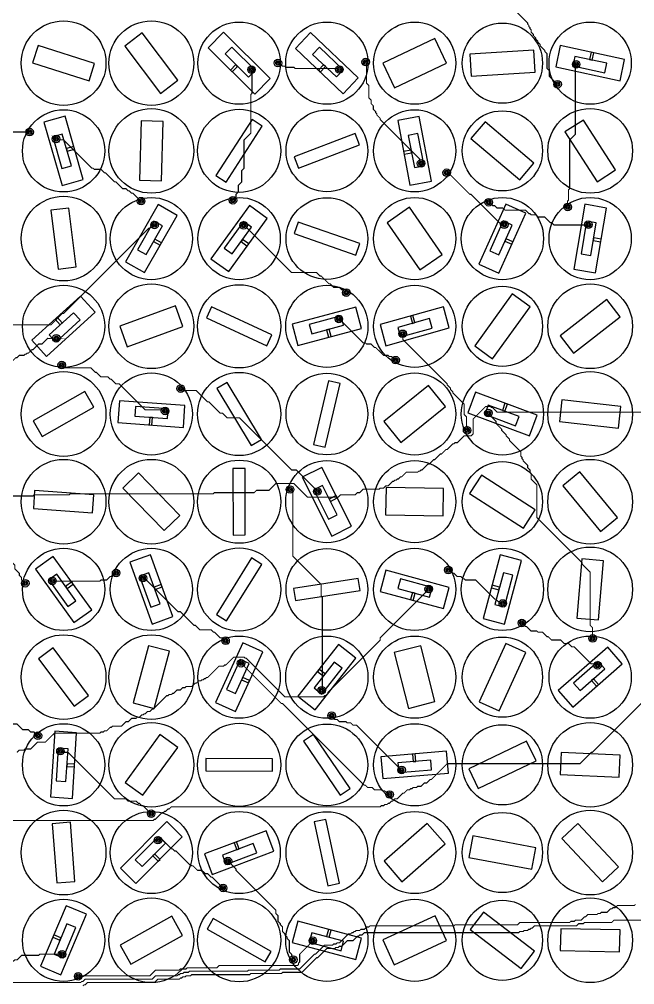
# Model space of a CAD drawing. Header units: millimetres. Extents: x -183 to 183, y -212 to 212.
# Drawn here: x -75.4 to 5.9, y 5.7 to 133.4 of the extents above; entities that cross this region are included whole.
import ezdxf

# ---------------------------------------------------------------- set-up
doc = ezdxf.new("R2010")
doc.units = ezdxf.units.MM
for name, color, linetype in [('ANTIPAD', 8, 'Continuous'), ('BOT_PAD', 40, 'Continuous'), ('BOT_TRACE', 30, 'Continuous'), ('DIODE_SHEET', 6, 'Continuous'), ('TOP_DISC', 1, 'Continuous'), ('TOP_ISLAND', 3, 'Continuous'), ('TOP_SLOT', 2, 'Continuous'), ('VIA_DRILL', 5, 'Continuous'), ('VIA_PAD', 4, 'Continuous')]:
    doc.layers.add(name, color=color, linetype=linetype)

msp = doc.modelspace()

# ---------------------------------------------------------------- linework, layer by layer
at = {"layer": 'ANTIPAD'}
for centre in [(-41.266, 127.62), (-29.668, 127.744), (-1.852, 127.456), (-44.763, 126.722), (-33.143, 126.762), (-4.311, 124.813), (-74.092, 118.486), (-70.601, 117.564), (-22.348, 114.35), (-18.957, 113.11), (-59.358, 109.351), (-47.219, 109.468), (-13.41, 109.204), (-2.97, 108.587), (-57.58, 106.209), (-45.788, 106.153), (-11.349, 106.24), (-0.224, 106.244), (-32.239, 97.249), (-33.219, 93.775), (-24.771, 91.81), (-70.561, 91.21), (-69.844, 87.672), (-25.717, 88.326), (-54.115, 84.555), (-56.186, 81.599), (-13.453, 81.32), (-16.264, 79.055), (-39.673, 71.214), (-36.073, 70.953), (-62.655, 60.164), (-18.747, 60.554), (-74.668, 58.818), (-71.072, 59.133), (-59.109, 59.49), (-21.343, 58.046), (-11.548, 56.144), (-9.031, 53.556), (-48.193, 51.21), (0.336, 51.523), (-46.142, 48.239), (0.989, 47.972), (-35.479, 44.672), (-34.178, 41.304), (-72.987, 38.658), (-70.013, 36.611), (-24.929, 34.123), (-26.514, 30.879), (-58.025, 28.334), (-57.124, 24.838), (-47.88, 22.079), (-48.524, 18.526), (-36.657, 11.549), (-69.806, 9.754), (-39.246, 9.034), (-67.674, 6.842)]:
    msp.add_circle(centre, 0.5, dxfattribs=at)
at = {"layer": 'BOT_PAD'}
for centre in [(-41.266, 127.62), (-29.668, 127.744), (-1.852, 127.456), (-44.763, 126.722), (-33.143, 126.762), (-4.311, 124.813), (-74.092, 118.486), (-70.601, 117.564), (-22.348, 114.35), (-18.957, 113.11), (-59.358, 109.351), (-47.219, 109.468), (-13.41, 109.204), (-2.97, 108.587), (-57.58, 106.209), (-45.788, 106.153), (-11.349, 106.24), (-0.224, 106.244), (-32.239, 97.249), (-33.219, 93.775), (-24.771, 91.81), (-70.561, 91.21), (-25.717, 88.326), (-69.844, 87.672), (-54.115, 84.555), (-56.186, 81.599), (-13.453, 81.32), (-16.264, 79.055), (-39.673, 71.214), (-36.073, 70.953), (-62.655, 60.164), (-18.747, 60.554), (-74.668, 58.818), (-71.072, 59.133), (-59.109, 59.49), (-21.343, 58.046), (-11.548, 56.144), (-9.031, 53.556), (-48.193, 51.21), (0.336, 51.523), (-46.142, 48.239), (0.989, 47.972), (-35.479, 44.672), (-34.178, 41.304), (-72.987, 38.658), (-70.013, 36.611), (-24.929, 34.123), (-26.514, 30.879), (-58.025, 28.334), (-57.124, 24.838), (-47.88, 22.079), (-48.524, 18.526), (-36.657, 11.549), (-69.806, 9.754), (-39.246, 9.034), (-67.674, 6.842)]:
    msp.add_circle(centre, 0.3, dxfattribs=at)
at = {"layer": 'BOT_TRACE', "const_width": 0.15}
for points in [[(-4.311, 124.813), (-4.355, 124.803), (-5.405, 125.853), (-5.405, 126.603), (-5.705, 126.903), (-5.705, 128.853), (-6.005, 129.153), (-6.005, 129.303), (-6.605, 129.903), (-6.605, 130.053), (-6.905, 130.353), (-6.905, 130.503), (-7.205, 130.803), (-7.205, 130.953), (-7.505, 131.253), (-7.505, 131.403), (-7.805, 131.703), (-7.805, 132.003), (-7.955, 132.153), (-7.955, 132.303), (-8.105, 132.453), (-8.105, 132.603), (-8.255, 132.753), (-8.255, 132.903), (-13.205, 137.853)], [(-41.266, 127.62), (-41.255, 127.653), (-40.955, 127.353), (-40.805, 127.353), (-40.655, 127.203), (-40.355, 127.203), (-40.205, 127.053), (-39.155, 127.053), (-39.005, 126.903), (-33.305, 126.903), (-33.155, 126.753), (-33.143, 126.762)], [(-29.668, 127.744), (-29.705, 127.803), (-29.555, 127.653), (-29.555, 124.953), (-29.255, 124.653), (-29.255, 123.003), (-28.955, 122.703), (-28.955, 122.253), (-28.655, 121.953), (-28.655, 121.503), (-28.355, 121.203), (-28.355, 121.053), (-28.205, 120.903), (-28.205, 120.753), (-27.755, 120.303), (-27.755, 120.153), (-22.505, 114.903), (-22.505, 114.453), (-22.355, 114.303), (-22.348, 114.35)], [(-74.092, 118.486), (-74.105, 118.503), (-83.555, 118.503), (-89.705, 124.653), (-89.855, 124.653), (-90.605, 125.403), (-91.205, 125.403), (-91.505, 125.703), (-91.655, 125.703), (-92.855, 126.903), (-93.005, 126.903), (-93.155, 127.053), (-94.205, 127.053), (-94.655, 127.503), (-94.656, 127.522)], [(-47.219, 109.468), (-47.255, 109.503), (-46.805, 109.953), (-46.805, 110.253), (-46.505, 110.553), (-46.505, 111.453), (-46.055, 111.903), (-46.055, 113.403), (-45.755, 113.703), (-45.755, 117.453), (-44.855, 118.353), (-44.855, 123.453), (-44.705, 123.603), (-44.705, 126.753), (-44.763, 126.722)], [(-2.97, 108.587), (-3.005, 108.603), (-3.005, 109.353), (-2.855, 109.503), (-2.855, 110.853), (-2.705, 111.003), (-2.705, 117.453), (-1.955, 118.203), (-1.955, 127.353), (-1.805, 127.503), (-1.852, 127.456)], [(-59.358, 109.351), (-59.405, 109.353), (-60.455, 110.403), (-60.605, 110.403), (-60.905, 110.703), (-61.055, 110.703), (-61.355, 111.003), (-61.805, 111.003), (-62.705, 111.903), (-62.855, 111.903), (-64.055, 113.103), (-64.205, 113.103), (-64.655, 113.553), (-65.555, 113.553), (-65.705, 113.703), (-65.855, 113.703), (-69.605, 117.453), (-70.505, 117.453), (-70.655, 117.603), (-70.601, 117.564)], [(-18.957, 113.11), (-18.905, 113.103), (-18.605, 112.803), (-18.455, 112.803), (-15.905, 110.253), (-15.755, 110.253), (-11.705, 106.203), (-11.405, 106.203), (-11.349, 106.24)], [(-13.41, 109.204), (-13.355, 109.203), (-12.905, 108.753), (-12.605, 108.753), (-12.305, 108.453), (-11.555, 108.453), (-11.255, 108.153), (-8.555, 108.153), (-8.105, 107.703), (-7.955, 107.703), (-7.805, 107.553), (-7.205, 107.553), (-6.905, 107.253), (-6.005, 107.253), (-5.255, 106.503), (-5.105, 106.503), (-4.805, 106.203), (-0.155, 106.203), (-0.224, 106.244)], [(-57.58, 106.209), (-57.605, 106.203), (-57.905, 105.903), (-58.055, 105.903), (-58.205, 105.753), (-58.355, 105.753), (-69.605, 94.503), (-69.755, 94.503), (-71.255, 93.003), (-76.355, 93.003)], [(-32.239, 97.249), (-32.255, 97.203), (-32.705, 97.653), (-32.855, 97.653), (-33.155, 97.953), (-33.905, 97.953), (-34.355, 98.403), (-34.505, 98.403), (-35.555, 99.453), (-35.705, 99.453), (-36.155, 99.903), (-39.455, 99.903), (-45.755, 106.203), (-45.788, 106.153)], [(-25.717, 88.326), (-25.655, 88.353), (-25.955, 88.653), (-26.105, 88.653), (-26.255, 88.803), (-26.555, 88.803), (-26.705, 88.953), (-27.305, 88.953), (-28.355, 90.003), (-28.505, 90.003), (-28.955, 90.453), (-29.555, 90.453), (-29.705, 90.603), (-30.005, 90.603), (-33.155, 93.753), (-33.219, 93.775)], [(-80.449, 87.722), (-80.405, 87.753), (-79.655, 87.753), (-79.505, 87.903), (-78.455, 87.903), (-78.305, 88.053), (-76.505, 88.053), (-75.905, 88.653), (-75.755, 88.653), (-75.455, 88.953), (-74.855, 88.953), (-74.705, 89.103), (-74.555, 89.103), (-74.405, 89.253), (-74.255, 89.253), (-73.805, 89.703), (-73.655, 89.703), (-72.905, 90.453), (-72.455, 90.453), (-71.705, 91.203), (-70.505, 91.203), (-70.561, 91.21)], [(-16.264, 79.055), (-16.205, 79.053), (-16.205, 79.503), (-16.355, 79.653), (-16.355, 80.853), (-16.655, 81.153), (-16.655, 82.503), (-18.155, 84.003), (-18.155, 84.153), (-18.455, 84.453), (-18.455, 84.603), (-18.905, 85.053), (-18.905, 85.203), (-24.755, 91.053), (-24.755, 91.803), (-24.771, 91.81)], [(-69.844, 87.672), (-69.905, 87.603), (-69.605, 87.303), (-66.005, 87.303), (-65.405, 86.703), (-65.255, 86.703), (-64.655, 86.103), (-63.755, 86.103), (-63.455, 85.803), (-63.305, 85.803), (-62.705, 85.203), (-62.255, 85.203), (-58.805, 81.753), (-56.405, 81.753), (-56.255, 81.603), (-56.186, 81.599)], [(-54.115, 84.555), (-54.155, 84.603), (-53.855, 84.603), (-53.555, 84.303), (-52.055, 84.303), (-50.555, 82.803), (-50.405, 82.803), (-48.905, 81.303), (-48.605, 81.303), (-48.005, 80.703), (-46.355, 80.703), (-39.455, 73.803), (-38.855, 73.803), (-36.005, 70.953), (-36.073, 70.953)], [(36.895, 81.453), (-12.305, 81.453), (-12.905, 82.053), (-13.055, 82.053), (-13.205, 82.203), (-13.805, 82.203), (-15.455, 80.553), (-15.455, 78.603), (-15.755, 78.303), (-16.655, 78.303), (-17.555, 77.403), (-17.855, 77.403), (-18.005, 77.253), (-18.155, 77.253), (-18.905, 76.503), (-19.055, 76.503), (-19.655, 75.903), (-19.805, 75.903), (-20.555, 75.153), (-20.705, 75.153), (-21.305, 74.553), (-21.455, 74.553), (-22.205, 73.803), (-22.355, 73.803), (-22.505, 73.653), (-22.655, 73.653), (-22.805, 73.503), (-24.305, 73.503), (-24.905, 72.903), (-25.055, 72.903), (-25.355, 72.603), (-25.505, 72.603), (-25.655, 72.453), (-25.805, 72.453), (-25.955, 72.303), (-26.105, 72.303), (-26.705, 71.703), (-27.005, 71.703), (-27.305, 71.403), (-27.755, 71.403), (-27.905, 71.253), (-30.005, 71.253), (-30.455, 70.803), (-30.755, 70.803), (-31.055, 70.503), (-33.005, 70.503), (-33.305, 70.203), (-37.355, 70.203), (-39.155, 72.003), (-41.555, 72.003), (-42.455, 71.103), (-44.105, 71.103), (-44.405, 70.803), (-49.655, 70.803), (-49.805, 70.653), (-68.705, 70.653), (-68.855, 70.503), (-73.505, 70.503), (-73.655, 70.353), (-84.905, 70.353)], [(0.336, 51.523), (0.295, 51.453), (0.295, 52.953), (-0.005, 53.253), (-0.005, 60.303), (-1.055, 61.353), (-1.055, 61.503), (-7.055, 67.503), (-7.055, 71.853), (-7.805, 72.603), (-7.805, 73.353), (-7.955, 73.503), (-7.955, 73.803), (-8.255, 74.103), (-8.255, 74.403), (-8.855, 75.003), (-8.855, 75.153), (-9.005, 75.303), (-9.005, 75.453), (-9.155, 75.603), (-9.155, 76.203), (-10.655, 77.703), (-10.655, 77.853), (-11.105, 78.303), (-11.105, 78.453), (-11.705, 79.053), (-11.705, 79.203), (-12.455, 79.953), (-12.455, 80.253), (-13.505, 81.303), (-13.453, 81.32)], [(-39.673, 71.214), (-39.605, 71.253), (-39.305, 70.953), (-39.305, 62.403), (-35.555, 58.653), (-35.555, 57.153), (-35.405, 57.003), (-35.405, 44.703), (-35.479, 44.672)], [(-74.668, 58.818), (-74.705, 58.803), (-75.155, 59.253), (-75.155, 59.553), (-75.455, 59.853), (-75.455, 60.153), (-76.055, 60.753), (-76.055, 61.203), (-76.655, 61.803), (-76.655, 61.953), (-78.905, 64.203), (-78.905, 64.353), (-79.055, 64.503), (-79.055, 65.253), (-82.055, 68.253), (-82.055, 68.403), (-83.105, 69.453), (-83.054, 69.486)], [(-62.655, 60.164), (-62.705, 60.153), (-63.005, 59.853), (-63.155, 59.853), (-63.305, 59.703), (-63.455, 59.703), (-63.905, 59.253), (-64.655, 59.253), (-64.805, 59.103), (-71.105, 59.103), (-71.072, 59.133)], [(-18.747, 60.554), (-18.755, 60.603), (-18.455, 60.303), (-18.305, 60.303), (-18.155, 60.153), (-18.005, 60.153), (-17.555, 59.703), (-17.105, 59.703), (-16.805, 59.403), (-16.655, 59.403), (-16.505, 59.253), (-15.155, 59.253), (-12.605, 56.703), (-12.455, 56.703), (-12.155, 56.403), (-12.005, 56.403), (-11.855, 56.253), (-11.705, 56.253), (-11.555, 56.103), (-11.548, 56.144)], [(-48.193, 51.21), (-48.155, 51.153), (-48.605, 51.603), (-48.905, 51.603), (-49.655, 52.353), (-49.805, 52.353), (-50.105, 52.653), (-51.605, 52.653), (-52.205, 53.253), (-52.355, 53.253), (-54.155, 55.053), (-54.455, 55.053), (-58.805, 59.403), (-58.955, 59.403), (-59.105, 59.553), (-59.109, 59.49)], [(-21.343, 58.046), (-21.305, 58.053), (-27.755, 51.603), (-27.755, 51.303), (-34.655, 44.403), (-34.655, 44.253), (-34.955, 43.953), (-35.105, 43.953), (-35.255, 43.803), (-40.355, 43.803), (-45.455, 48.903), (-45.605, 48.903), (-45.755, 49.053), (-47.105, 49.053), (-48.155, 48.003), (-48.305, 48.003), (-48.455, 47.853), (-49.055, 47.853), (-50.555, 46.353), (-50.705, 46.353), (-50.855, 46.203), (-51.005, 46.203), (-51.155, 46.053), (-51.305, 46.053), (-51.455, 45.903), (-51.755, 45.903), (-52.055, 45.603), (-52.205, 45.603), (-52.655, 45.153), (-53.405, 45.153), (-53.555, 45.003), (-53.855, 45.003), (-54.155, 44.703), (-54.605, 44.703), (-55.055, 44.253), (-55.205, 44.253), (-55.355, 44.103), (-55.655, 44.103), (-55.805, 43.953), (-55.955, 43.953), (-57.755, 42.153), (-57.905, 42.153), (-58.205, 41.853), (-58.505, 41.853), (-58.805, 41.553), (-58.955, 41.553), (-59.105, 41.403), (-59.255, 41.403), (-59.555, 41.103), (-59.855, 41.103), (-60.005, 40.953), (-60.605, 40.953), (-61.055, 40.503), (-61.355, 40.503), (-61.955, 39.903), (-63.155, 39.903), (-63.305, 39.753), (-63.455, 39.753), (-63.905, 39.303), (-64.205, 39.303), (-64.355, 39.153), (-64.655, 39.153), (-64.805, 39.003), (-70.805, 39.003), (-72.005, 37.803), (-73.055, 37.803), (-73.955, 36.903), (-74.705, 36.903), (-74.855, 36.753), (-75.455, 36.753), (-75.755, 36.453)], [(-9.031, 53.556), (-9.005, 53.553), (-8.555, 53.103), (-8.405, 53.103), (-7.805, 52.503), (-7.055, 52.503), (-6.905, 52.353), (-6.305, 52.353), (-5.705, 51.753), (-5.555, 51.753), (-5.105, 51.303), (-3.905, 51.303), (-3.455, 50.853), (-2.855, 50.853), (-2.405, 50.403), (-2.105, 50.403), (0.145, 48.153), (0.895, 48.153), (1.045, 48.003), (0.989, 47.972)], [(-26.514, 30.879), (-26.555, 30.903), (-26.855, 31.203), (-27.005, 31.203), (-27.155, 31.353), (-27.455, 31.353), (-27.605, 31.503), (-28.505, 31.503), (-28.805, 31.803), (-29.405, 31.803), (-29.705, 32.103), (-29.855, 32.103), (-40.655, 42.903), (-40.805, 42.903), (-46.205, 48.303), (-46.142, 48.239)], [(-72.987, 38.658), (-73.055, 38.703), (-73.505, 39.153), (-73.955, 39.153), (-74.255, 39.453), (-75.005, 39.453), (-75.755, 40.203), (-76.955, 40.203), (-83.405, 46.653), (-88.955, 46.653), (-89.105, 46.803), (-94.655, 46.803), (-94.598, 46.865)], [(9.595, 45.753), (0.295, 36.453), (0.145, 36.453), (-1.355, 34.953), (-18.905, 34.953), (-21.005, 32.853), (-21.155, 32.853), (-21.605, 32.403), (-21.905, 32.403), (-22.355, 31.953), (-22.805, 31.953), (-22.955, 31.803), (-23.405, 31.803), (-23.555, 31.653), (-23.705, 31.653), (-23.855, 31.503), (-24.155, 31.503), (-24.605, 31.053), (-24.755, 31.053), (-25.505, 30.303), (-25.805, 30.303), (-26.105, 30.003), (-26.255, 30.003), (-26.555, 29.703), (-26.705, 29.703), (-26.855, 29.553), (-27.155, 29.553), (-27.305, 29.403), (-27.605, 29.403), (-27.755, 29.253), (-55.355, 29.253), (-55.655, 28.953), (-55.805, 28.953), (-56.105, 28.653), (-56.255, 28.653), (-56.405, 28.503), (-56.555, 28.503), (-57.455, 27.603), (-57.605, 27.603), (-57.755, 27.453), (-114.605, 27.453)], [(-34.178, 41.304), (-34.205, 41.253), (-33.755, 40.803), (-33.455, 40.803), (-33.155, 40.503), (-32.255, 40.503), (-32.105, 40.353), (-31.655, 40.353), (-31.355, 40.053), (-30.905, 40.053), (-24.905, 34.053), (-24.929, 34.123)], [(-58.025, 28.334), (-58.055, 28.353), (-59.105, 29.403), (-59.255, 29.403), (-59.555, 29.703), (-59.705, 29.703), (-60.005, 30.003), (-61.055, 30.003), (-61.355, 30.303), (-62.855, 30.303), (-69.005, 36.453), (-69.905, 36.453), (-70.055, 36.603), (-70.013, 36.611)], [(-48.524, 18.526), (-48.455, 18.453), (-49.955, 19.953), (-50.105, 19.953), (-50.555, 20.403), (-50.855, 20.403), (-51.155, 20.703), (-51.305, 20.703), (-51.455, 20.853), (-51.905, 20.853), (-52.505, 21.453), (-52.655, 21.453), (-52.805, 21.603), (-52.955, 21.603), (-54.755, 23.403), (-54.905, 23.403), (-55.205, 23.703), (-55.355, 23.703), (-56.555, 24.903), (-57.155, 24.903), (-57.124, 24.838)], [(-39.246, 9.034), (-39.305, 9.003), (-39.305, 9.453), (-39.455, 9.603), (-39.455, 9.753), (-39.755, 10.053), (-39.755, 11.553), (-40.055, 11.853), (-40.055, 12.003), (-40.355, 12.303), (-40.355, 12.453), (-40.655, 12.753), (-40.655, 13.353), (-40.955, 13.653), (-40.955, 13.803), (-41.255, 14.103), (-41.255, 14.853), (-41.555, 15.153), (-41.555, 15.603), (-46.805, 20.853), (-46.805, 21.003), (-47.855, 22.053), (-47.88, 22.079)], [(5.995, 16.353), (5.845, 16.203), (3.595, 16.203), (3.295, 15.903), (2.995, 15.903), (2.845, 15.753), (2.695, 15.753), (2.245, 15.303), (1.495, 15.303), (1.345, 15.153), (1.045, 15.153), (0.895, 15.003), (-0.305, 15.003), (-0.605, 14.703), (-0.755, 14.703), (-1.205, 14.253), (-1.955, 14.253), (-2.105, 14.103), (-2.555, 14.103), (-2.705, 13.953), (-9.305, 13.953), (-9.605, 13.653), (-17.855, 13.653), (-18.005, 13.503), (-29.105, 13.503), (-29.255, 13.353), (-29.555, 13.353), (-29.855, 13.053), (-30.305, 13.053), (-30.455, 12.903), (-30.905, 12.903), (-31.055, 12.753), (-31.205, 12.753), (-31.355, 12.603), (-31.505, 12.603), (-31.655, 12.453), (-31.955, 12.453), (-33.155, 11.253), (-33.455, 11.253), (-33.605, 11.103), (-33.905, 11.103), (-34.055, 10.953), (-35.105, 10.953), (-36.305, 9.753), (-36.455, 9.753), (-38.405, 7.803), (-40.955, 7.803), (-41.105, 7.653), (-45.155, 7.653), (-45.305, 7.503), (-52.955, 7.503), (-53.105, 7.353), (-53.705, 7.353), (-53.855, 7.203), (-54.155, 7.203), (-54.305, 7.053), (-54.455, 7.053), (-54.605, 6.903), (-57.455, 6.903), (-57.905, 6.453), (-66.755, 6.453), (-67.055, 6.153), (-67.205, 6.153), (-67.355, 6.003), (-121.205, 6.003)], [(37.045, 14.253), (3.145, 14.253), (2.845, 13.953), (-0.755, 13.953), (-0.905, 13.803), (-1.505, 13.803), (-1.805, 13.503), (-7.355, 13.503), (-7.655, 13.203), (-7.805, 13.203), (-7.955, 13.053), (-8.105, 13.053), (-8.255, 12.903), (-8.705, 12.903), (-8.855, 12.753), (-9.305, 12.753), (-9.455, 12.603), (-29.855, 12.603), (-30.155, 12.303), (-30.455, 12.303), (-30.605, 12.153), (-30.755, 12.153), (-31.355, 11.553), (-32.105, 11.553), (-32.855, 10.803), (-33.155, 10.803), (-33.305, 10.653), (-33.605, 10.653), (-33.755, 10.503), (-34.805, 10.503), (-36.005, 9.303), (-36.155, 9.303), (-38.105, 7.353), (-40.655, 7.353), (-40.805, 7.203), (-44.855, 7.203), (-45.005, 7.053), (-52.655, 7.053), (-52.805, 6.903), (-53.405, 6.903), (-53.555, 6.753), (-53.855, 6.753), (-54.005, 6.603), (-54.155, 6.603), (-54.305, 6.453), (-57.155, 6.453), (-57.605, 6.003), (-66.455, 6.003), (-66.755, 5.703), (-66.905, 5.703), (-67.055, 5.553)], [(-67.674, 6.842), (-67.655, 6.903), (-58.205, 6.903), (-57.455, 7.653), (-54.305, 7.653), (-54.155, 7.803), (-53.405, 7.803), (-53.255, 7.953), (-49.355, 7.953), (-49.055, 8.253), (-38.705, 8.253), (-38.555, 8.403), (-38.555, 8.553), (-38.405, 8.703), (-38.405, 9.753), (-36.605, 11.553), (-36.657, 11.549)], [(-77.139, 8.46), (-77.105, 8.403), (-76.655, 8.853), (-76.205, 8.853), (-76.055, 9.003), (-75.755, 9.003), (-75.155, 9.603), (-72.905, 9.603), (-72.755, 9.753), (-69.755, 9.753), (-69.806, 9.754)]]:
    msp.add_lwpolyline(points, dxfattribs=at)
at = {"layer": 'DIODE_SHEET'}
for points in [[(-0.077, 128.077), (0.266, 128.003), (0.476, 128.981), (0.133, 129.054)], [(-46.593, 127.157), (-46.841, 127.404), (-47.546, 126.694), (-47.297, 126.448)], [(-34.982, 127.153), (-35.236, 127.393), (-35.923, 126.667), (-35.669, 126.426)], [(-69.216, 116.293), (-69.119, 115.956), (-68.158, 116.232), (-68.255, 116.569)], [(-23.61, 115.744), (-23.675, 116.088), (-24.657, 115.902), (-24.592, 115.558)], [(-57.522, 104.329), (-57.696, 104.025), (-56.827, 103.53), (-56.653, 103.835)], [(-45.933, 104.279), (-46.138, 103.995), (-45.327, 103.409), (-45.122, 103.693)], [(-11.118, 104.374), (-11.262, 104.055), (-10.351, 103.643), (-10.207, 103.961)], [(0.473, 104.497), (0.414, 104.152), (1.4, 103.984), (1.459, 104.329)], [(-70.032, 93.015), (-69.773, 93.251), (-70.446, 93.991), (-70.705, 93.755)], [(-23.49, 93.186), (-23.153, 93.281), (-23.422, 94.244), (-23.759, 94.149)], [(-34.514, 92.411), (-34.852, 92.32), (-34.592, 91.354), (-34.254, 91.445)], [(-11.608, 81.683), (-11.28, 81.561), (-10.933, 82.499), (-11.261, 82.621)], [(-57.858, 80.738), (-58.207, 80.764), (-58.28, 79.767), (-57.931, 79.741)], [(-34.476, 69.958), (-34.319, 69.646), (-33.426, 70.095), (-33.583, 70.407)], [(-69.338, 58.405), (-69.133, 58.122), (-68.322, 58.707), (-68.527, 58.991)], [(-57.637, 58.319), (-57.517, 57.99), (-56.578, 58.333), (-56.698, 58.662)], [(-23.149, 57.52), (-23.487, 57.611), (-23.748, 56.646), (-23.411, 56.555)], [(-12.08, 57.947), (-11.99, 58.285), (-12.956, 58.544), (-13.046, 58.206)], [(-35.262, 46.539), (-35.047, 46.815), (-35.834, 47.431), (-36.05, 47.156)], [(-45.918, 46.372), (-46.063, 46.054), (-45.154, 45.638), (-45.008, 45.957)], [(0.428, 46.177), (0.165, 45.946), (0.824, 45.194), (1.088, 45.425)], [(-23.412, 35.234), (-23.063, 35.263), (-23.147, 36.26), (-23.496, 36.23)], [(-69.14, 34.945), (-69.162, 34.596), (-68.164, 34.531), (-68.142, 34.881)], [(-46.722, 23.56), (-46.394, 23.683), (-46.745, 24.619), (-47.073, 24.496)], [(-57.557, 23.008), (-57.803, 22.759), (-57.093, 22.055), (-56.847, 22.304)], [(-34.853, 12.08), (-34.514, 11.989), (-34.255, 12.955), (-34.594, 13.046)], [(-70.083, 11.614), (-69.946, 11.937), (-70.867, 12.327), (-71.003, 12.004)]]:
    msp.add_lwpolyline(points, close=True, dxfattribs=at)
at = {"layer": 'TOP_DISC'}
for centre, radius in [((-69.6, 127.6), 5.6), ((-58, 127.6), 5.6), ((-46.4, 127.6), 5.435), ((-34.8, 127.6), 5.435), ((-23.2, 127.6), 5.435), ((-11.6, 127.6), 5.3), ((0, 127.6), 5.435), ((-69.6, 116), 5.435), ((-58, 116), 5.6), ((-46.4, 116), 5.5), ((-34.8, 116), 5.4), ((-23.2, 116), 5.435), ((-11.6, 116), 5.3), ((0, 116), 5.6), ((-69.6, 104.4), 5.6), ((-58, 104.4), 5.435), ((-46.4, 104.4), 5.435), ((-23.2, 104.4), 5.435), ((-11.6, 104.4), 5.435), ((0, 104.4), 5.435), ((-34.8, 104.4), 5.4), ((-58, 92.8), 5.6), ((0, 92.8), 5.6), ((-69.6, 92.8), 5.435), ((-46.4, 92.8), 5.5), ((-34.8, 92.8), 5.435), ((-23.2, 92.8), 5.435), ((-11.6, 92.8), 5.3), ((-69.6, 81.2), 5.6), ((-58, 81.2), 5.435), ((-46.4, 81.2), 5.5), ((-34.8, 81.2), 5.4), ((-23.2, 81.2), 5.435), ((-11.6, 81.2), 5.435), ((0, 81.2), 5.6), ((-69.6, 69.6), 5.6), ((-58, 69.6), 5.6), ((-46.4, 69.6), 5.5), ((-34.8, 69.6), 5.435), ((-23.2, 69.6), 5.435), ((-11.6, 69.6), 5.3), ((0, 69.6), 5.6), ((-69.6, 58), 5.435), ((-58, 58), 5.435), ((-46.4, 58), 5.5), ((-34.8, 58), 5.4), ((-23.2, 58), 5.435), ((-11.6, 58), 5.435), ((0, 58), 5.6), ((-69.6, 46.4), 5.6), ((-58, 46.4), 5.6), ((-46.4, 46.4), 5.435), ((-34.8, 46.4), 5.435), ((-23.2, 46.4), 5.435), ((-11.6, 46.4), 5.3), ((0, 46.4), 5.435), ((-69.6, 34.8), 5.435), ((-58, 34.8), 5.6), ((-46.4, 34.8), 5.5), ((-34.8, 34.8), 5.4), ((-23.2, 34.8), 5.435), ((-11.6, 34.8), 5.3), ((0, 34.8), 5.6), ((-69.6, 23.2), 5.6), ((-58, 23.2), 5.435), ((-46.4, 23.2), 5.435), ((-34.8, 23.2), 5.4), ((-23.2, 23.2), 5.435), ((-11.6, 23.2), 5.3), ((0, 23.2), 5.6), ((-69.6, 11.6), 5.435), ((-58, 11.6), 5.6), ((-46.4, 11.6), 5.5), ((-34.8, 11.6), 5.435), ((-23.2, 11.6), 5.435), ((-11.6, 11.6), 5.3), ((0, 11.6), 5.6)]:
    msp.add_circle(centre, radius, dxfattribs=at)
at = {"layer": 'TOP_ISLAND'}
for points in [[(-44.258, 126.672), (-47.344, 129.735), (-48.26, 128.812), (-45.174, 125.749)], [(-32.636, 126.724), (-35.796, 129.711), (-36.689, 128.767), (-33.53, 125.779)], [(-2.304, 127.225), (1.947, 126.313), (2.22, 127.584), (-2.031, 128.496)], [(-71.017, 117.855), (-69.816, 113.676), (-68.567, 114.035), (-69.768, 118.214)], [(-21.96, 114.022), (-22.77, 118.294), (-24.047, 118.052), (-23.237, 113.78)], [(-57.663, 106.71), (-59.814, 102.931), (-58.685, 102.288), (-56.533, 106.067)], [(-45.817, 106.66), (-48.362, 103.135), (-47.307, 102.374), (-44.763, 105.899)], [(-11.478, 106.731), (-13.271, 102.77), (-12.087, 102.234), (-10.294, 106.195)], [(-0.474, 106.686), (-1.202, 102.399), (0.079, 102.181), (0.808, 106.468)], [(-70.637, 90.709), (-67.42, 93.633), (-68.294, 94.595), (-71.511, 91.671)], [(-32.922, 94.186), (-37.12, 93.056), (-36.782, 91.8), (-32.584, 92.931)], [(-25.064, 91.395), (-20.877, 92.567), (-21.228, 93.819), (-25.415, 92.647)], [(-55.77, 81.889), (-60.106, 82.206), (-60.201, 80.91), (-55.865, 80.593)], [(-13.934, 81.157), (-9.856, 79.649), (-9.405, 80.868), (-13.483, 82.376)], [(-36.535, 71.161), (-34.584, 67.276), (-33.422, 67.859), (-35.374, 71.745)], [(-71.562, 59.265), (-69.017, 55.74), (-67.963, 56.501), (-70.508, 60.026)], [(-59.544, 59.75), (-58.052, 55.666), (-56.831, 56.112), (-58.323, 60.196)], [(-11.34, 55.68), (-10.217, 59.881), (-11.473, 60.216), (-12.596, 56.016)], [(-20.879, 58.251), (-25.076, 59.389), (-25.416, 58.135), (-21.22, 56.997)], [(-46.27, 48.731), (-48.077, 44.776), (-46.894, 44.236), (-45.087, 48.19)], [(-35.47, 44.164), (-32.791, 47.588), (-33.815, 48.389), (-36.494, 44.965)], [(1.074, 48.472), (-2.195, 45.606), (-1.338, 44.628), (1.931, 47.495)], [(-70.307, 37.025), (-70.589, 32.686), (-69.292, 32.601), (-69.01, 36.94)], [(-25.295, 33.771), (-20.963, 34.135), (-21.071, 35.43), (-25.404, 35.067)], [(-57.074, 25.343), (-60.134, 22.253), (-59.21, 21.339), (-56.151, 24.428)], [(-48.137, 21.641), (-44.066, 23.168), (-44.523, 24.385), (-48.594, 22.858)], [(-69.665, 9.267), (-67.969, 13.27), (-69.166, 13.777), (-70.862, 9.774)], [(-37.12, 11.342), (-32.92, 10.216), (-32.584, 11.472), (-36.783, 12.598)]]:
    msp.add_lwpolyline(points, close=True, dxfattribs=at)
at = {"layer": 'TOP_SLOT'}
for points in [[(-54.481, 125.344), (-59.204, 131.603), (-61.519, 129.856), (-56.796, 123.597)], [(-42.292, 125.566), (-48.465, 131.692), (-50.508, 129.634), (-44.335, 123.508)], [(-30.644, 125.666), (-36.963, 131.641), (-38.956, 129.534), (-32.637, 123.559)], [(-25.88, 124.355), (-18.991, 127.586), (-20.52, 130.845), (-27.409, 127.614)], [(-65.501, 127.538), (-72.962, 129.946), (-73.699, 127.662), (-66.238, 125.254)], [(-15.745, 125.898), (-7.281, 126.407), (-7.455, 129.302), (-15.919, 128.793)], [(-4.556, 127.095), (3.947, 125.269), (4.556, 128.105), (-3.947, 129.931)], [(-72.195, 119.778), (-69.792, 111.421), (-67.005, 112.222), (-69.408, 120.579)], [(-48.111, 111.868), (-43.344, 119.265), (-44.689, 120.132), (-49.456, 112.735)], [(-20.965, 111.998), (-22.585, 120.542), (-25.435, 120.002), (-23.815, 111.458)], [(3.341, 113.489), (-0.903, 120.081), (-3.341, 118.511), (0.903, 111.919)], [(-56.647, 112.045), (-56.454, 119.883), (-59.353, 119.955), (-59.546, 112.117)], [(-7.428, 114.364), (-13.896, 119.848), (-15.772, 117.636), (-9.304, 112.152)], [(-38.558, 113.724), (-30.476, 116.78), (-31.042, 118.276), (-39.124, 115.22)], [(-57.109, 108.896), (-61.411, 101.339), (-58.891, 99.904), (-54.589, 107.461)], [(-45.031, 108.774), (-50.12, 101.723), (-47.769, 100.026), (-42.68, 107.077)], [(-19.554, 102.297), (-23.886, 108.553), (-26.846, 106.503), (-22.514, 100.247)], [(-11.128, 108.959), (-14.714, 101.037), (-12.072, 99.841), (-8.486, 107.763)], [(-0.701, 108.93), (-2.158, 100.357), (0.701, 99.87), (2.158, 108.443)], [(-67.92, 100.66), (-68.899, 108.439), (-71.28, 108.14), (-70.301, 100.361)], [(-30.458, 103.729), (-38.614, 106.582), (-39.142, 105.071), (-30.986, 102.218)], [(-12.905, 88.513), (-7.943, 95.39), (-10.295, 97.087), (-15.257, 90.21)], [(-71.842, 88.802), (-65.407, 94.652), (-67.358, 96.798), (-73.793, 90.948)], [(-2.205, 89.249), (3.985, 94.061), (2.205, 96.351), (-3.985, 91.539)], [(-61.194, 90.104), (-53.821, 92.769), (-54.806, 95.496), (-62.179, 92.831)], [(-42.074, 91.667), (-50.051, 95.383), (-50.726, 93.933), (-42.749, 90.217)], [(-30.978, 95.331), (-39.375, 93.07), (-38.622, 90.269), (-30.225, 92.53)], [(-26.996, 90.232), (-18.622, 92.576), (-19.404, 95.368), (-27.778, 93.024)], [(-35.011, 76.812), (-33.032, 85.222), (-34.589, 85.588), (-36.568, 77.178)], [(-43.45, 77.839), (-47.978, 85.385), (-49.35, 84.561), (-44.822, 77.015)], [(-25.034, 77.412), (-19.108, 82.184), (-21.366, 84.988), (-27.292, 80.216)], [(-72.418, 78.222), (-65.598, 82.09), (-66.782, 84.178), (-73.602, 80.31)], [(-16.181, 81.348), (-8.025, 78.332), (-7.019, 81.052), (-15.175, 84.068)], [(4.056, 82.208), (-3.736, 83.074), (-4.056, 80.192), (3.736, 79.326)], [(-53.558, 82.329), (-62.231, 82.963), (-62.442, 80.071), (-53.769, 79.437)], [(-38.048, 72.834), (-34.144, 65.064), (-31.552, 66.366), (-35.456, 74.136)], [(-54.229, 67.798), (-59.69, 73.422), (-61.771, 71.402), (-56.31, 65.778)], [(-45.579, 65.204), (-45.621, 74.004), (-47.221, 73.996), (-47.179, 65.196)], [(-7.25, 68.523), (-14.38, 73.115), (-15.95, 70.677), (-8.82, 66.085)], [(3.61, 67.494), (-1.371, 73.548), (-3.61, 71.706), (1.371, 65.652)], [(-65.603, 70.512), (-73.422, 71.082), (-73.597, 68.688), (-65.778, 68.118)], [(-19.367, 71.339), (-26.975, 71.46), (-27.033, 67.861), (-19.425, 67.74)], [(-60.854, 61.586), (-57.87, 53.418), (-55.146, 54.414), (-58.13, 62.582)], [(-11.322, 53.425), (-9.076, 61.826), (-11.878, 62.575), (-14.124, 54.174)], [(-73.321, 60.677), (-68.231, 53.626), (-65.879, 55.323), (-70.969, 62.374)], [(-48.05, 53.843), (-43.392, 61.31), (-44.75, 62.157), (-49.408, 54.69)], [(1.12, 53.973), (1.77, 61.786), (-1.12, 62.027), (-1.77, 54.214)], [(-18.624, 58.262), (-27.017, 60.537), (-27.776, 57.738), (-19.383, 55.463)], [(-38.946, 56.547), (-30.408, 57.871), (-30.654, 59.453), (-39.192, 58.129)], [(-66.294, 43.975), (-70.982, 50.26), (-72.906, 48.825), (-68.218, 42.54)], [(-57.608, 42.239), (-55.589, 49.814), (-58.392, 50.561), (-60.411, 42.986)], [(-45.912, 50.957), (-49.526, 43.048), (-46.888, 41.843), (-43.274, 49.752)], [(-36.337, 42.082), (-30.979, 48.931), (-33.263, 50.718), (-38.621, 43.869)], [(-20.512, 43.162), (-22.401, 50.532), (-25.888, 49.638), (-23.999, 42.268)], [(-12.046, 41.941), (-8.517, 49.652), (-11.154, 50.859), (-14.683, 43.148)], [(2.313, 50.357), (-4.225, 44.624), (-2.313, 42.443), (4.225, 48.176)], [(-70.765, 39.233), (-71.329, 30.555), (-68.435, 30.367), (-67.871, 39.045)], [(-59.135, 30.778), (-54.52, 37.115), (-56.865, 38.822), (-61.48, 32.485)], [(-31.724, 31.663), (-36.548, 38.831), (-37.876, 37.937), (-33.052, 30.769)], [(-14.793, 31.655), (-7.151, 35.331), (-8.407, 37.945), (-16.049, 34.269)], [(-27.412, 32.992), (-18.746, 33.718), (-18.988, 36.608), (-27.654, 35.882)], [(3.985, 36.059), (-3.846, 36.437), (-3.985, 33.541), (3.846, 33.163)], [(-41.996, 35.579), (-50.796, 35.621), (-50.804, 34.021), (-42.004, 33.979)], [(-68.113, 19.379), (-68.693, 27.198), (-71.087, 27.021), (-70.507, 19.202)], [(-55.971, 27.31), (-62.09, 21.131), (-60.029, 19.09), (-53.91, 25.269)], [(-33.116, 19.142), (-34.919, 27.592), (-36.484, 27.258), (-34.681, 18.808)], [(-24.877, 19.34), (-19.152, 24.351), (-21.523, 27.06), (-27.248, 22.049)], [(3.735, 21.324), (-1.615, 27.055), (-3.735, 25.076), (1.615, 19.345)], [(-49.962, 20.315), (-41.82, 23.369), (-42.838, 26.085), (-50.98, 23.031)], [(-7.164, 23.837), (-15.497, 25.412), (-16.036, 22.563), (-7.703, 20.988)], [(-69.961, 7.031), (-66.569, 15.038), (-69.239, 16.169), (-72.631, 8.162)], [(-7.352, 10.173), (-14.084, 15.33), (-15.848, 13.027), (-9.116, 7.87)], [(-60.711, 8.419), (-53.872, 12.251), (-55.289, 14.781), (-62.128, 10.949)], [(-42.176, 10.131), (-49.836, 14.462), (-50.624, 13.069), (-42.964, 8.738)], [(-39.375, 11.325), (-30.976, 9.074), (-30.225, 11.875), (-38.624, 14.126)], [(-25.899, 8.37), (-18.991, 11.562), (-20.501, 14.83), (-27.409, 11.638)], [(3.949, 12.97), (-3.89, 13.13), (-3.949, 10.23), (3.89, 10.07)]]:
    msp.add_lwpolyline(points, close=True, dxfattribs=at)
at = {"layer": 'VIA_DRILL'}
for centre in [(-41.266, 127.62), (-29.668, 127.744), (-44.763, 126.722), (-33.143, 126.762), (-1.852, 127.456), (-4.311, 124.813), (-74.092, 118.486), (-70.601, 117.564), (-22.348, 114.35), (-18.957, 113.11), (-59.358, 109.351), (-47.219, 109.468), (-13.41, 109.204), (-2.97, 108.587), (-57.58, 106.209), (-45.788, 106.153), (-11.349, 106.24), (-0.224, 106.244), (-32.239, 97.249), (-33.219, 93.775), (-24.771, 91.81), (-70.561, 91.21), (-25.717, 88.326), (-69.844, 87.672), (-54.115, 84.555), (-56.186, 81.599), (-13.453, 81.32), (-16.264, 79.055), (-39.673, 71.214), (-36.073, 70.953), (-62.655, 60.164), (-18.747, 60.554), (-74.668, 58.818), (-71.072, 59.133), (-59.109, 59.49), (-21.343, 58.046), (-11.548, 56.144), (-9.031, 53.556), (-48.193, 51.21), (0.336, 51.523), (-46.142, 48.239), (0.989, 47.972), (-35.479, 44.672), (-34.178, 41.304), (-72.987, 38.658), (-70.013, 36.611), (-24.929, 34.123), (-26.514, 30.879), (-58.025, 28.334), (-57.124, 24.838), (-47.88, 22.079), (-48.524, 18.526), (-36.657, 11.549), (-69.806, 9.754), (-39.246, 9.034), (-67.674, 6.842)]:
    msp.add_circle(centre, 0.15, dxfattribs=at)
at = {"layer": 'VIA_PAD'}
for centre in [(-41.266, 127.62), (-29.668, 127.744), (-1.852, 127.456), (-44.763, 126.722), (-33.143, 126.762), (-4.311, 124.813), (-74.092, 118.486), (-70.601, 117.564), (-22.348, 114.35), (-18.957, 113.11), (-59.358, 109.351), (-47.219, 109.468), (-13.41, 109.204), (-2.97, 108.587), (-57.58, 106.209), (-45.788, 106.153), (-11.349, 106.24), (-0.224, 106.244), (-32.239, 97.249), (-33.219, 93.775), (-24.771, 91.81), (-70.561, 91.21), (-25.717, 88.326), (-69.844, 87.672), (-54.115, 84.555), (-56.186, 81.599), (-13.453, 81.32), (-16.264, 79.055), (-39.673, 71.214), (-36.073, 70.953), (-62.655, 60.164), (-18.747, 60.554), (-74.668, 58.818), (-71.072, 59.133), (-59.109, 59.49), (-21.343, 58.046), (-11.548, 56.144), (-9.031, 53.556), (-48.193, 51.21), (0.336, 51.523), (-46.142, 48.239), (0.989, 47.972), (-35.479, 44.672), (-34.178, 41.304), (-72.987, 38.658), (-70.013, 36.611), (-24.929, 34.123), (-26.514, 30.879), (-58.025, 28.334), (-57.124, 24.838), (-47.88, 22.079), (-48.524, 18.526), (-36.657, 11.549), (-69.806, 9.754), (-39.246, 9.034), (-67.674, 6.842)]:
    msp.add_circle(centre, 0.3, dxfattribs=at)

doc.saveas('drawing.dxf')
